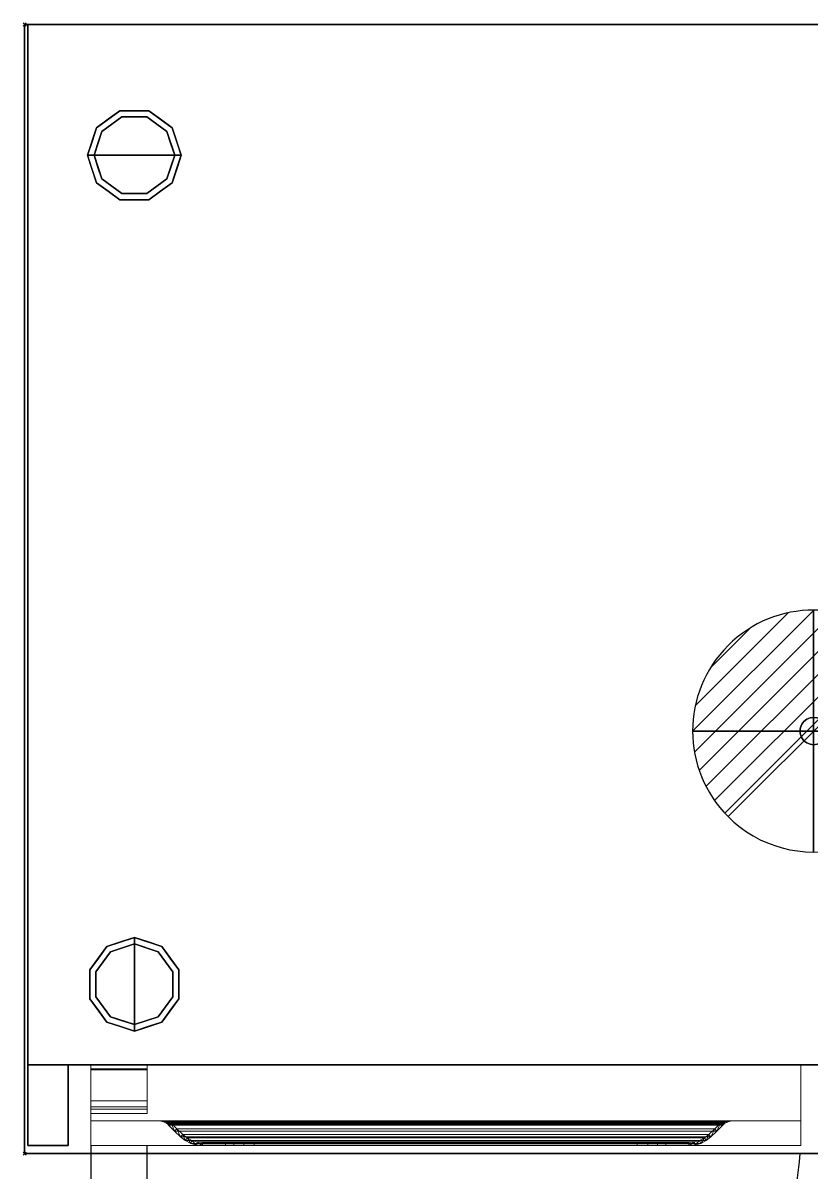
# Model space of a CAD drawing. Header units: millimetres. Extents: x -1 to 2254, y -1098 to 1.
# Drawn here: x -1 to 488, y -712 to 1 of the extents above; entities that cross this region are included whole.
import ezdxf

# ---------------------------------------------------------------- set-up
doc = ezdxf.new("R2010")
doc.units = ezdxf.units.MM
doc.header["$PDMODE"] = 3
doc.linetypes.add('NASCOSTA', pattern=[9.525, 6.35, -3.175])
for name, color, linetype in [('IQ_200_2D', 1, 'Continuous'), ('IQ_200_3D', 1, 'Continuous'), ('IQ_204_2D', 7, 'Continuous'), ('IQ_204_3D', 7, 'Continuous'), ('IQ_CON_DRAIN_INT', 7, 'Continuous'), ('IQ_INS_3D', 3, 'Continuous')]:
    doc.layers.add(name, color=color, linetype=linetype)

# ---------------------------------------------------------------- blocks, each defined once
blk = doc.blocks.new('hpp_sd_l_2d')
at = {"layer": 'IQ_204_2D', "linetype": 'NASCOSTA', "ltscale": 10}
for p, q in [((0, 0), (0, -403)), ((35, -403), (35, 0)), ((0, -403), (35, -403))]:
    blk.add_line(p, q, dxfattribs=at)
blk.add_arc((-1, 38.39), 442.86, 274.66304, 354.37733, dxfattribs=at)
blk = doc.blocks.new('hpp_sd_l_3d')
at = {"layer": 'IQ_200_3D', "lineweight": 9}
mesh = blk.add_polyface(dxfattribs=at)
corners = [(0, -50, 568.83), (0, -50, 47), (0, 0, 47), (0, 0, 675), (0, -34.6, 675), (0, -34.6, 626.33)]
mesh.append_faces([[corners[k] for k in face] for face in [(5, 3, 0)]], dxfattribs={"vtx0": -1, "vtx1": -1})
mesh.append_faces([[corners[k] for k in face] for face in [(5, 4, 3)]], dxfattribs={"vtx2": -1})
mesh.append_faces([[corners[k] for k in face] for face in [(3, 2, 1, 0)]], dxfattribs={"vtx3": -1})
mesh = blk.add_polyface(dxfattribs=at)
corners = [(0, 0, 47), (0, -50, 47), (440, -50, 47), (440, 0, 47)]
mesh.append_faces([[corners[k] for k in face] for face in [(3, 2, 1, 0)]])
mesh = blk.add_polyface(dxfattribs=at)
corners = [(0, 0, 675), (0, 0, 47), (440, 0, 47), (440, 0, 675)]
mesh.append_faces([[corners[k] for k in face] for face in [(3, 2, 1, 0)]])
mesh = blk.add_polyface(dxfattribs=at)
corners = [(0, -34.6, 675), (0, 0, 675), (440, 0, 675), (440, -34.6, 675)]
mesh.append_faces([[corners[k] for k in face] for face in [(3, 2, 1, 0)]])
mesh = blk.add_polyface(dxfattribs=at)
corners = [(440, -50, 568.83), (440, -34.6, 626.33), (440, -34.6, 675), (440, 0, 675), (440, 0, 47), (440, -50, 47)]
mesh.append_faces([[corners[k] for k in face] for face in [(4, 3, 1, 0)]], dxfattribs={"vtx1": -1, "vtx3": -1})
mesh.append_faces([[corners[k] for k in face] for face in [(3, 2, 1), (0, 5, 4)]], dxfattribs={"vtx2": -1})
mesh = blk.add_polyface(dxfattribs=at)
corners = [(440, -34.6, 626.33), (0, -34.6, 626.33), (0, -34.6, 675), (440, -34.6, 675), (48.27, -34.6, 656.6), (391.73, -34.6, 656.6), (392.86, -34.6, 657.73), (395.04, -34.6, 659.62), (397.47, -34.6, 661.17), (400.09, -34.6, 662.35), (39.91, -34.6, 662.35), (42.53, -34.6, 661.17), (44.96, -34.6, 659.62), (47.14, -34.6, 657.73)]
mesh.append_faces([[corners[k] for k in face] for face in [(10, 13, 12, 11)]], dxfattribs={"vtx0": -1})
mesh.append_faces([[corners[k] for k in face] for face in [(13, 10, 1, 4)]], dxfattribs={"vtx0": -1, "vtx1": -1, "vtx2": -1})
mesh.append_faces([[corners[k] for k in face] for face in [(9, 3, 2, 10), (9, 0, 3)]], dxfattribs={"vtx0": -1, "vtx2": -1})
mesh.append_faces([[corners[k] for k in face] for face in [(7, 6, 9, 8)]], dxfattribs={"vtx1": -1})
mesh.append_faces([[corners[k] for k in face] for face in [(2, 1, 10)]], dxfattribs={"vtx1": -1, "vtx2": -1})
mesh.append_faces([[corners[k] for k in face] for face in [(6, 5, 0, 9)]], dxfattribs={"vtx1": -1, "vtx2": -1, "vtx3": -1})
mesh.append_faces([[corners[k] for k in face] for face in [(1, 0, 5, 4)]], dxfattribs={"vtx1": -1, "vtx3": -1})
mesh = blk.add_polyface(dxfattribs=at)
corners = [(0, -50, 568.83), (0, -34.6, 626.33), (440, -34.6, 626.33), (440, -50, 568.83)]
mesh.append_faces([[corners[k] for k in face] for face in [(3, 2, 1, 0)]])
mesh = blk.add_polyface(dxfattribs=at)
corners = [(48.27, -37.26, 656.6), (47.73, -36.73, 657.14), (47.14, -36.25, 657.73), (45.05, -35.22, 659.55), (42.6, -34.74, 661.13), (39.91, -34.6, 662.35), (400.09, -34.6, 662.35), (397.4, -34.74, 661.13), (394.95, -35.22, 659.55), (392.86, -36.25, 657.73), (392.27, -36.73, 657.14), (391.73, -37.26, 656.6)]
mesh.append_faces([[corners[k] for k in face] for face in [(5, 4, 7, 6)]], dxfattribs={"vtx1": -1})
mesh.append_faces([[corners[k] for k in face] for face in [(4, 3, 8, 7), (9, 8, 3, 2), (2, 1, 10, 9)]], dxfattribs={"vtx1": -1, "vtx3": -1})
mesh.append_faces([[corners[k] for k in face] for face in [(1, 0, 11, 10)]], dxfattribs={"vtx3": -1})
mesh = blk.add_polyface(dxfattribs=at)
corners = [(39.91, -34.6, 662.35), (42.6, -34.74, 661.13), (45.05, -35.22, 659.55), (47.14, -36.25, 657.73), (47.14, -34.6, 657.73), (44.96, -34.6, 659.62), (42.53, -34.6, 661.17), (41, -34.66, 661.86), (47.14, -35.09, 657.73), (41.02, -34.6, 661.85)]
mesh.append_faces([[corners[k] for k in face] for face in [(8, 5, 4)]], dxfattribs={"vtx0": -1})
mesh.append_faces([[corners[k] for k in face] for face in [(2, 5, 8)]], dxfattribs={"vtx0": -1, "vtx1": -1, "vtx2": -1})
mesh.append_faces([[corners[k] for k in face] for face in [(1, 6, 5), (6, 1, 7)]], dxfattribs={"vtx0": -1, "vtx2": -1})
mesh.append_faces([[corners[k] for k in face] for face in [(2, 1, 5), (9, 6, 7)]], dxfattribs={"vtx1": -1, "vtx2": -1})
mesh.append_faces([[corners[k] for k in face] for face in [(8, 3, 2), (7, 0, 9)]], dxfattribs={"vtx2": -1})
mesh = blk.add_polyface(dxfattribs=at)
corners = [(47.14, -34.6, 657.73), (47.14, -36.25, 657.73), (47.73, -36.73, 657.14), (48.27, -37.26, 656.6), (51.89, -41.01, 652.98), (55.64, -44.62, 649.23), (58.6, -46.91, 646.27), (61.95, -48.61, 642.92), (65.55, -49.65, 639.32), (69.28, -50, 635.59), (83.58, -50, 621.29), (83.58, -48, 621.29), (69.28, -48, 635.59), (65.92, -47.68, 638.95), (62.68, -46.75, 642.19), (59.67, -45.22, 645.2), (57, -43.16, 647.87), (53.3, -39.59, 651.57), (49.73, -35.89, 655.14), (49.03, -35.21, 655.84), (48.27, -34.6, 656.6)]
mesh.append_faces([[corners[k] for k in face] for face in [(8, 13, 9), (6, 15, 7), (14, 7, 15), (3, 18, 4), (19, 2, 20)]], dxfattribs={"vtx0": -1, "vtx1": -1})
mesh.append_faces([[corners[k] for k in face] for face in [(9, 13, 12), (14, 8, 7), (19, 3, 2), (20, 2, 1)]], dxfattribs={"vtx0": -1, "vtx2": -1})
mesh.append_faces([[corners[k] for k in face] for face in [(16, 15, 6), (14, 13, 8), (17, 16, 5), (6, 5, 16), (18, 17, 4), (5, 4, 17), (19, 18, 3)]], dxfattribs={"vtx1": -1, "vtx2": -1})
mesh.append_faces([[corners[k] for k in face] for face in [(1, 0, 20)]], dxfattribs={"vtx2": -1})
mesh.append_faces([[corners[k] for k in face] for face in [(12, 11, 10, 9)]], dxfattribs={"vtx3": -1})
mesh = blk.add_polyface(dxfattribs=at)
corners = [(390.27, -35.89, 655.14), (390.97, -35.21, 655.84), (391.73, -34.6, 656.6), (48.27, -34.6, 656.6), (49.03, -35.21, 655.84), (49.73, -35.89, 655.14)]
mesh.append_faces([[corners[k] for k in face] for face in [(1, 0, 5, 4), (4, 3, 2, 1)]], dxfattribs={"vtx3": -1})
mesh = blk.add_polyface(dxfattribs=at)
corners = [(391.73, -34.6, 656.6), (390.97, -35.21, 655.84), (390.27, -35.89, 655.14), (386.7, -39.59, 651.57), (383, -43.16, 647.87), (380.33, -45.22, 645.2), (377.32, -46.75, 642.19), (374.08, -47.68, 638.95), (370.72, -48, 635.59), (356.42, -48, 621.29), (356.42, -50, 621.29), (370.72, -50, 635.59), (374.45, -49.65, 639.32), (378.05, -48.61, 642.92), (381.4, -46.91, 646.27), (384.36, -44.62, 649.23), (388.11, -41.01, 652.98), (391.73, -37.26, 656.6), (392.27, -36.73, 657.14), (392.86, -36.25, 657.73), (392.86, -34.6, 657.73)]
mesh.append_faces([[corners[k] for k in face] for face in [(8, 11, 10, 9)]], dxfattribs={"vtx0": -1})
mesh.append_faces([[corners[k] for k in face] for face in [(4, 14, 5), (18, 0, 19), (0, 18, 1), (3, 15, 4), (14, 4, 15)]], dxfattribs={"vtx0": -1, "vtx1": -1})
mesh.append_faces([[corners[k] for k in face] for face in [(6, 13, 12), (13, 6, 5), (11, 8, 7), (7, 12, 11), (2, 17, 16)]], dxfattribs={"vtx0": -1, "vtx2": -1})
mesh.append_faces([[corners[k] for k in face] for face in [(14, 13, 5), (7, 6, 12), (18, 17, 1), (16, 15, 3), (3, 2, 16), (2, 1, 17)]], dxfattribs={"vtx1": -1, "vtx2": -1})
mesh.append_faces([[corners[k] for k in face] for face in [(0, 20, 19)]], dxfattribs={"vtx2": -1})
mesh = blk.add_polyface(dxfattribs=at)
corners = [(392.86, -34.6, 657.73), (392.86, -36.25, 657.73), (394.95, -35.22, 659.55), (397.4, -34.74, 661.13), (400.09, -34.6, 662.35), (397.47, -34.6, 661.17), (395.04, -34.6, 659.62), (392.86, -35.09, 657.73), (399, -34.66, 661.86), (398.98, -34.6, 661.85)]
mesh.append_faces([[corners[k] for k in face] for face in [(6, 7, 0), (7, 2, 1)]], dxfattribs={"vtx0": -1})
mesh.append_faces([[corners[k] for k in face] for face in [(2, 7, 6)]], dxfattribs={"vtx0": -1, "vtx1": -1, "vtx2": -1})
mesh.append_faces([[corners[k] for k in face] for face in [(8, 5, 9)]], dxfattribs={"vtx0": -1, "vtx2": -1})
mesh.append_faces([[corners[k] for k in face] for face in [(8, 3, 5), (6, 5, 3), (3, 2, 6)]], dxfattribs={"vtx1": -1, "vtx2": -1})
mesh.append_faces([[corners[k] for k in face] for face in [(9, 4, 8)]], dxfattribs={"vtx2": -1})
mesh = blk.add_polyface(dxfattribs=at)
corners = [(391.73, -37.26, 656.6), (388.11, -41.01, 652.98), (384.36, -44.62, 649.23), (55.64, -44.62, 649.23), (51.89, -41.01, 652.98), (48.27, -37.26, 656.6)]
mesh.append_faces([[corners[k] for k in face] for face in [(1, 0, 5, 4), (4, 3, 2, 1)]], dxfattribs={"vtx3": -1})
mesh = blk.add_polyface(dxfattribs=at)
corners = [(383, -43.16, 647.87), (386.7, -39.59, 651.57), (390.27, -35.89, 655.14), (49.73, -35.89, 655.14), (53.3, -39.59, 651.57), (57, -43.16, 647.87)]
mesh.append_faces([[corners[k] for k in face] for face in [(1, 0, 5, 4), (4, 3, 2, 1)]], dxfattribs={"vtx3": -1})
mesh = blk.add_polyface(dxfattribs=at)
corners = [(384.36, -44.62, 649.23), (381.4, -46.91, 646.27), (378.05, -48.61, 642.92), (374.45, -49.65, 639.32), (370.72, -50, 635.59), (69.28, -50, 635.59), (65.55, -49.65, 639.32), (61.95, -48.61, 642.92), (58.6, -46.91, 646.27), (55.64, -44.62, 649.23)]
mesh.append_faces([[corners[k] for k in face] for face in [(4, 3, 6, 5)]], dxfattribs={"vtx1": -1})
mesh.append_faces([[corners[k] for k in face] for face in [(2, 1, 8, 7), (7, 6, 3, 2)]], dxfattribs={"vtx1": -1, "vtx3": -1})
mesh.append_faces([[corners[k] for k in face] for face in [(1, 0, 9, 8)]], dxfattribs={"vtx3": -1})
mesh = blk.add_polyface(dxfattribs=at)
corners = [(370.72, -48, 635.59), (374.08, -47.68, 638.95), (377.32, -46.75, 642.19), (380.33, -45.22, 645.2), (383, -43.16, 647.87), (57, -43.16, 647.87), (59.67, -45.22, 645.2), (62.68, -46.75, 642.19), (65.92, -47.68, 638.95), (69.28, -48, 635.59)]
mesh.append_faces([[corners[k] for k in face] for face in [(9, 8, 1, 0)]], dxfattribs={"vtx1": -1})
mesh.append_faces([[corners[k] for k in face] for face in [(2, 1, 8, 7), (7, 6, 3, 2)]], dxfattribs={"vtx1": -1, "vtx3": -1})
mesh.append_faces([[corners[k] for k in face] for face in [(6, 5, 4, 3)]], dxfattribs={"vtx3": -1})
mesh = blk.add_polyface(dxfattribs=at)
corners = [(338.74, -48, 613.97), (345.21, -48, 614.82), (351.24, -48, 617.32), (356.42, -48, 621.29), (370.72, -48, 635.59), (69.28, -48, 635.59), (83.58, -48, 621.29), (88.76, -48, 617.32), (94.79, -48, 614.82), (101.26, -48, 613.97)]
mesh.append_faces([[corners[k] for k in face] for face in [(6, 9, 8, 7)]], dxfattribs={"vtx0": -1})
mesh.append_faces([[corners[k] for k in face] for face in [(4, 9, 6, 5)]], dxfattribs={"vtx0": -1, "vtx1": -1})
mesh.append_faces([[corners[k] for k in face] for face in [(9, 4, 3, 0)]], dxfattribs={"vtx0": -1, "vtx2": -1})
mesh.append_faces([[corners[k] for k in face] for face in [(2, 1, 0, 3)]], dxfattribs={"vtx2": -1})
mesh = blk.add_polyface(dxfattribs=at)
corners = [(83.58, -50, 621.29), (88.76, -50, 617.32), (94.79, -50, 614.82), (101.26, -50, 613.97), (101.26, -48, 613.97), (94.79, -48, 614.82), (88.76, -48, 617.32), (83.58, -48, 621.29)]
mesh.append_faces([[corners[k] for k in face] for face in [(7, 6, 1, 0)]], dxfattribs={"vtx1": -1})
mesh.append_faces([[corners[k] for k in face] for face in [(6, 5, 2, 1)]], dxfattribs={"vtx1": -1, "vtx3": -1})
mesh.append_faces([[corners[k] for k in face] for face in [(5, 4, 3, 2)]], dxfattribs={"vtx3": -1})
mesh = blk.add_polyface(dxfattribs=at)
corners = [(101.26, -50, 613.97), (338.74, -50, 613.97), (338.74, -48, 613.97), (101.26, -48, 613.97)]
mesh.append_faces([[corners[k] for k in face] for face in [(3, 2, 1, 0)]])
mesh = blk.add_polyface(dxfattribs=at)
corners = [(356.42, -48, 621.29), (351.24, -48, 617.32), (345.21, -48, 614.82), (338.74, -48, 613.97), (338.74, -50, 613.97), (345.21, -50, 614.82), (351.24, -50, 617.32), (356.42, -50, 621.29)]
mesh.append_faces([[corners[k] for k in face] for face in [(3, 2, 5, 4)]], dxfattribs={"vtx1": -1})
mesh.append_faces([[corners[k] for k in face] for face in [(2, 1, 6, 5)]], dxfattribs={"vtx1": -1, "vtx3": -1})
mesh.append_faces([[corners[k] for k in face] for face in [(1, 0, 7, 6)]], dxfattribs={"vtx3": -1})
mesh = blk.add_polyface(dxfattribs=at)
corners = [(0, -50, 47), (0, -50, 568.83), (440, -50, 568.83), (440, -50, 47)]
mesh.append_faces([[corners[k] for k in face] for face in [(3, 2, 1, 0)]])
mesh = blk.add_polyface(dxfattribs=at)
corners = [(370.72, -50, 635.59), (356.42, -50, 621.29), (351.24, -50, 617.32), (345.21, -50, 614.82), (338.74, -50, 613.97), (101.26, -50, 613.97), (94.79, -50, 614.82), (88.76, -50, 617.32), (83.58, -50, 621.29), (69.28, -50, 635.59)]
mesh.append_faces([[corners[k] for k in face] for face in [(2, 4, 3), (6, 8, 7)]], dxfattribs={"vtx0": -1})
mesh.append_faces([[corners[k] for k in face] for face in [(5, 4, 0, 9), (6, 5, 9, 8)]], dxfattribs={"vtx1": -1, "vtx3": -1})
mesh.append_faces([[corners[k] for k in face] for face in [(2, 1, 0, 4)]], dxfattribs={"vtx2": -1, "vtx3": -1})
at = {"layer": 'IQ_204_3D', "lineweight": 9}
mesh = blk.add_polyface(dxfattribs=at)
corners = [(0, -22.26, 38), (0, -27.5, 38), (0, -27.5, 44.5), (0, -30, 44.5), (0, -30, 35.5), (0, -2.5, 35.5), (0, -2.5, 15.5), (0, 0, 15.5), (0, 0, 38), (0, -26, 44.5), (0, -2.5, 44.5), (0, -2.5, 41.25), (0, 0, 41.25), (0, 0, 47), (0, -26, 47), (0, -2.95, 676), (0, 0, 676), (0, 0, 688.5), (0, -2.5, 688.5), (0, -2.5, 678.5), (0, -26, 678.5), (0, -26, 676)]
mesh.append_faces([[corners[k] for k in face] for face in [(13, 10, 9, 14), (19, 15, 21, 20), (16, 19, 18, 17)]], dxfattribs={"vtx0": -1})
mesh.append_faces([[corners[k] for k in face] for face in [(19, 16, 15)]], dxfattribs={"vtx0": -1, "vtx2": -1})
mesh.append_faces([[corners[k] for k in face] for face in [(0, 8, 5)]], dxfattribs={"vtx1": -1, "vtx2": -1})
mesh.append_faces([[corners[k] for k in face] for face in [(5, 4, 1, 0)]], dxfattribs={"vtx1": -1, "vtx3": -1})
mesh.append_faces([[corners[k] for k in face] for face in [(4, 3, 2, 1), (8, 7, 6, 5), (13, 12, 11, 10)]], dxfattribs={"vtx3": -1})
mesh = blk.add_polyface(dxfattribs=at)
corners = [(0, 0, 15.5), (0, -2.5, 15.5), (35, -2.5, 15.5), (35, 0, 15.5)]
mesh.append_faces([[corners[k] for k in face] for face in [(3, 2, 1, 0)]])
mesh = blk.add_polyface(dxfattribs=at)
corners = [(0, 0, 38), (0, 0, 15.5), (35, 0, 15.5), (35, 0, 38)]
mesh.append_faces([[corners[k] for k in face] for face in [(3, 2, 1, 0)]])
mesh = blk.add_polyface(dxfattribs=at)
corners = [(0, -22.26, 38), (0, 0, 38), (35, 0, 38), (35, -22.26, 38)]
mesh.append_faces([[corners[k] for k in face] for face in [(3, 2, 1, 0)]])
mesh = blk.add_polyface(dxfattribs=at)
corners = [(0, 0, 47), (0, 0, 41.25), (35, 0, 41.25), (35, 0, 47)]
mesh.append_faces([[corners[k] for k in face] for face in [(3, 2, 1, 0)]])
mesh = blk.add_polyface(dxfattribs=at)
corners = [(0, -26, 47), (0, 0, 47), (35, 0, 47), (35, -26, 47)]
mesh.append_faces([[corners[k] for k in face] for face in [(3, 2, 1, 0)]])
mesh = blk.add_polyface(dxfattribs=at)
corners = [(0, 0, 41.25), (0, -2.5, 41.25), (35, -2.5, 41.25), (35, 0, 41.25)]
mesh.append_faces([[corners[k] for k in face] for face in [(3, 2, 1, 0)]])
mesh = blk.add_polyface(dxfattribs=at)
corners = [(0, 0, 676), (0, -2.95, 676), (35, -2.95, 676), (35, 0, 676)]
mesh.append_faces([[corners[k] for k in face] for face in [(3, 2, 1, 0)]])
mesh = blk.add_polyface(dxfattribs=at)
corners = [(0, 0, 688.5), (0, 0, 676), (35, 0, 676), (35, 0, 688.5)]
mesh.append_faces([[corners[k] for k in face] for face in [(3, 2, 1, 0)]])
mesh = blk.add_polyface(dxfattribs=at)
corners = [(0, -2.5, 688.5), (0, 0, 688.5), (35, 0, 688.5), (35, -2.5, 688.5)]
mesh.append_faces([[corners[k] for k in face] for face in [(3, 2, 1, 0)]])
mesh = blk.add_polyface(dxfattribs=at)
corners = [(0, -2.5, 35.5), (0, -30, 35.5), (35, -30, 35.5), (35, -2.5, 35.5)]
mesh.append_faces([[corners[k] for k in face] for face in [(3, 2, 1, 0)]])
mesh = blk.add_polyface(dxfattribs=at)
corners = [(0, -2.5, 15.5), (0, -2.5, 35.5), (35, -2.5, 35.5), (35, -2.5, 15.5)]
mesh.append_faces([[corners[k] for k in face] for face in [(3, 2, 1, 0)]])
mesh = blk.add_polyface(dxfattribs=at)
corners = [(0, -2.5, 44.5), (0, -26, 44.5), (35, -26, 44.5), (35, -2.5, 44.5)]
mesh.append_faces([[corners[k] for k in face] for face in [(3, 2, 1, 0)]])
mesh = blk.add_polyface(dxfattribs=at)
corners = [(0, -2.5, 41.25), (0, -2.5, 44.5), (35, -2.5, 44.5), (35, -2.5, 41.25)]
mesh.append_faces([[corners[k] for k in face] for face in [(3, 2, 1, 0)]])
mesh = blk.add_polyface(dxfattribs=at)
corners = [(0, -2.5, 678.5), (0, -2.5, 688.5), (35, -2.5, 688.5), (35, -2.5, 678.5)]
mesh.append_faces([[corners[k] for k in face] for face in [(3, 2, 1, 0)]])
mesh = blk.add_polyface(dxfattribs=at)
corners = [(0, -26, 678.5), (0, -2.5, 678.5), (35, -2.5, 678.5), (35, -26, 678.5)]
mesh.append_faces([[corners[k] for k in face] for face in [(3, 2, 1, 0)]])
mesh = blk.add_polyface(dxfattribs=at)
corners = [(0, -2.95, 676), (0, -26, 676), (35, -26, 676), (35, -2.95, 676)]
mesh.append_faces([[corners[k] for k in face] for face in [(3, 2, 1, 0)]])
mesh = blk.add_polyface(dxfattribs=at)
corners = [(35, -22.26, 38), (35, 0, 38), (35, 0, 15.5), (35, -2.5, 15.5), (35, -2.5, 35.5), (35, -30, 35.5), (35, -30, 44.5), (35, -27.5, 44.5), (35, -27.5, 38), (35, -26, 44.5), (35, -26, 47), (35, 0, 47), (35, 0, 41.25), (35, -2.5, 41.25), (35, -2.5, 44.5), (35, -2.95, 676), (35, -26, 676), (35, -26, 678.5), (35, -2.5, 678.5), (35, -2.5, 688.5), (35, 0, 688.5), (35, 0, 676)]
mesh.append_faces([[corners[k] for k in face] for face in [(5, 8, 7, 6), (11, 14, 13, 12)]], dxfattribs={"vtx0": -1})
mesh.append_faces([[corners[k] for k in face] for face in [(18, 15, 21)]], dxfattribs={"vtx0": -1, "vtx2": -1})
mesh.append_faces([[corners[k] for k in face] for face in [(19, 18, 21, 20), (16, 15, 18, 17)]], dxfattribs={"vtx1": -1})
mesh.append_faces([[corners[k] for k in face] for face in [(0, 8, 5)]], dxfattribs={"vtx1": -1, "vtx2": -1})
mesh.append_faces([[corners[k] for k in face] for face in [(5, 4, 1, 0)]], dxfattribs={"vtx1": -1, "vtx3": -1})
mesh.append_faces([[corners[k] for k in face] for face in [(3, 2, 1, 4)]], dxfattribs={"vtx2": -1})
mesh.append_faces([[corners[k] for k in face] for face in [(11, 10, 9, 14)]], dxfattribs={"vtx3": -1})
mesh = blk.add_polyface(dxfattribs=at)
corners = [(0, -27.5, 38), (0, -22.26, 38), (35, -22.26, 38), (35, -27.5, 38)]
mesh.append_faces([[corners[k] for k in face] for face in [(3, 2, 1, 0)]])
mesh = blk.add_polyface(dxfattribs=at)
corners = [(0, -26, 44.5), (0, -26, 47), (35, -26, 47), (35, -26, 44.5)]
mesh.append_faces([[corners[k] for k in face] for face in [(3, 2, 1, 0)]])
mesh = blk.add_polyface(dxfattribs=at)
corners = [(0, -26, 676), (0, -26, 678.5), (35, -26, 678.5), (35, -26, 676)]
mesh.append_faces([[corners[k] for k in face] for face in [(3, 2, 1, 0)]])
mesh = blk.add_polyface(dxfattribs=at)
corners = [(0, -27.5, 44.5), (0, -27.5, 38), (35, -27.5, 38), (35, -27.5, 44.5)]
mesh.append_faces([[corners[k] for k in face] for face in [(3, 2, 1, 0)]])
mesh = blk.add_polyface(dxfattribs=at)
corners = [(0, -30, 44.5), (0, -27.5, 44.5), (35, -27.5, 44.5), (35, -30, 44.5)]
mesh.append_faces([[corners[k] for k in face] for face in [(3, 2, 1, 0)]])
mesh = blk.add_polyface(dxfattribs=at)
corners = [(0, -30, 35.5), (0, -30, 44.5), (35, -30, 44.5), (35, -30, 35.5)]
mesh.append_faces([[corners[k] for k in face] for face in [(3, 2, 1, 0)]])
blk = doc.blocks.new('*X1809')
at = {"color": 0}
for p, q in [((313.993, 2209.039), (321.505, 2216.552)), ((314.108, 2207.74), (322.804, 2216.436)), ((314.158, 2210.619), (319.926, 2216.386)), ((314.399, 2206.617), (323.928, 2216.145)), ((314.821, 2205.625), (324.919, 2215.723)), ((315.101, 2212.976), (317.568, 2215.443)), ((315.354, 2204.743), (325.801, 2215.191)), ((315.985, 2203.96), (326.584, 2214.559))]:
    blk.add_line(p, q, dxfattribs=at)
blk = doc.blocks.new('drain')
blk.add_line((-2.121, -2.121), (2.121, 2.121))
at = {"extrusion": (-1, 0, 0)}
blk.add_line((0, 2.121, -2.121), (0, -2.121, 2.121), dxfattribs=at)
at = {"extrusion": (0, -1, 0)}
blk.add_line((-2.121, 0, -2.121), (2.121, 0, 2.121), dxfattribs=at)
at = {"extrusion": (-1, 0, 0)}
for start, end in [(45, 225), (225, 45)]:
    blk.add_arc((0, 0), 3, start, end, dxfattribs=at)
for start, end in [(45, 225), (225, 45)]:
    blk.add_arc((0, 0), 3, start, end)
at = {"extrusion": (0, -1, 0)}
for start, end in [(45, 225), (225, 45)]:
    blk.add_arc((0, 0), 3, start, end, dxfattribs=at)
at = {"xscale": 0.4000000000000909, "yscale": 0.4000000000000909, "zscale": 0.4000000000000909}
blk.add_blockref('*X1809', (-128.597, -883.621), dxfattribs=at)
at = {"extrusion": (-1, 0, 0), "xscale": 0.3999999999999773, "yscale": 0.3999999999999773, "zscale": 0.3999999999999773}
blk.add_blockref('*X1809', (-128.597, -883.621), dxfattribs=at)
at = {"extrusion": (0, -1, 0), "xscale": 0.4000000000000909, "yscale": 0.4000000000000909, "zscale": 0.4000000000000909}
blk.add_blockref('*X1809', (-128.597, -883.621), dxfattribs=at)
blk = doc.blocks.new('iq_con_drain3d')
at = {"layer": 'IQ_204_3D'}
for points, invisible_edges in [([(0, 8.5, -40), (-6.01, 6.01, -40), (-4.25, 7.36, -40), (-2.2, 8.21, -40)], 1), ([(-4.25, 7.36, -40), (-6.01, 6.01, -40), (-6.01, 6.01), (-4.25, 7.36)], 10), ([(-2.2, 8.21, -40), (-4.25, 7.36, -40), (-4.25, 7.36), (-2.2, 8.21)], 10), ([(0, 8.5, -40), (-2.2, 8.21, -40), (-2.2, 8.21), (0, 8.5)], 10), ([(0, 8.5, -40), (2.2, 8.21, -40), (4.25, 7.36, -40), (6.01, 6.01, -40)], 8), ([(0, 8.5), (2.2, 8.21), (2.2, 8.21, -40), (0, 8.5, -40)], 10), ([(4.25, 7.36, -40), (2.2, 8.21, -40), (2.2, 8.21), (4.25, 7.36)], 10), ([(6.01, 6.01, -40), (4.25, 7.36, -40), (4.25, 7.36), (6.01, 6.01)], 10), ([(-8.5, 0, -40), (-8.21, 2.2, -40), (-7.36, 4.25, -40), (-6.01, 6.01, -40)], 8), ([(6.01, 6.01, -40), (7.36, 4.25, -40), (-6.01, -6.01, -40), (-8.5, 0, -40)], 14), ([(-8.5, 0), (-8.21, 2.2), (-8.21, 2.2, -40), (-8.5, 0, -40)], 2), ([(-8.5, 0, -40), (-6.01, -6.01, -40), (-7.36, -4.25, -40), (-8.21, -2.2, -40)], 1), ([(-8.5, 0, -40), (-8.21, -2.2, -40), (-8.21, -2.2), (-8.5, 0)], 2), ([(-7.36, 4.25, -40), (-8.21, 2.2, -40), (-8.21, 2.2), (-7.36, 4.25)], 10), ([(-6.01, 6.01, -40), (-7.36, 4.25, -40), (-7.36, 4.25), (-6.01, 6.01)], 10), ([(7.36, 4.25, -40), (6.01, 6.01, -40), (6.01, 6.01), (7.36, 4.25)], 10), ([(8.5, 0, -40), (6.01, -6.01, -40), (7.36, 4.25, -40), (8.21, 2.2, -40)], 3), ([(8.5, 0, -40), (8.21, -2.2, -40), (7.36, -4.25, -40), (6.01, -6.01, -40)], 8), ([(8.21, 2.2, -40), (7.36, 4.25, -40), (7.36, 4.25), (8.21, 2.2)], 10), ([(8.5, 0, -40), (8.21, 2.2, -40), (8.21, 2.2), (8.5, 0)], 2), ([(8.5, 0), (8.21, -2.2), (8.21, -2.2, -40), (8.5, 0, -40)], 2), ([(-8.21, -2.2, -40), (-7.36, -4.25, -40), (-7.36, -4.25), (-8.21, -2.2)], 10), ([(-7.36, -4.25, -40), (-6.01, -6.01, -40), (-6.01, -6.01), (-7.36, -4.25)], 10), ([(0, -8.5, -40), (-2.2, -8.21, -40), (-4.25, -7.36, -40), (-6.01, -6.01, -40)], 8), ([(-6.01, -6.01, -40), (-4.25, -7.36, -40), (-4.25, -7.36), (-6.01, -6.01)], 10), ([(4.25, -7.36, -40), (2.2, -8.21, -40), (0, -8.5, -40), (6.01, -6.01, -40)], 4), ([(4.25, -7.36, -40), (6.01, -6.01, -40), (6.01, -6.01), (4.25, -7.36)], 10), ([(6.01, -6.01, -40), (7.36, -4.25, -40), (7.36, -4.25), (6.01, -6.01)], 10), ([(7.36, -4.25, -40), (8.21, -2.2, -40), (8.21, -2.2), (7.36, -4.25)], 10), ([(-4.25, -7.36, -40), (-2.2, -8.21, -40), (-2.2, -8.21), (-4.25, -7.36)], 10), ([(0, -8.5), (-2.2, -8.21), (-2.2, -8.21, -40), (0, -8.5, -40)], 10), ([(0, -8.5, -40), (2.2, -8.21, -40), (2.2, -8.21), (0, -8.5)], 10), ([(2.2, -8.21, -40), (4.25, -7.36, -40), (4.25, -7.36), (2.2, -8.21)], 10)]:
    blk.add_3dface(points, dxfattribs=dict(at, invisible_edges=invisible_edges))

msp = doc.modelspace()

# ---------------------------------------------------------------- linework, layer by layer
at = {"layer": 'IQ_200_2D'}
msp.add_lwpolyline([(0, 0), (2253, 0), (2253, -700), (0, -700)], close=True, dxfattribs=at)
at = {"layer": 'IQ_200_3D'}
for points in [[(2253, -700, 850), (0, -700, 850), (0, 0, 850), (2253, 0, 850)], [(2253, 0, 900), (0, 0, 900), (0, -700, 900), (2253, -700, 900)], [(2253, 0, 900), (0, 0, 900), (0, 0, 850), (2253, 0, 850)], [(0, -700, 900), (0, 0, 900), (0, 0, 850), (0, -700, 850)], [(2251, -645, 150), (2, -645, 150), (2, 0, 150), (2251, 0, 150)], [(2251, 0, 150), (2, 0, 150), (2, 0, 850), (2251, 0, 850)], [(27, -695, 198), (2, -695, 198), (2, -645, 198), (27, -645, 198)], [(27, -695, 850), (27, -695, 198), (27, -645, 198), (27, -645, 850)], [(2, -695, 850), (2, -695, 198), (27, -695, 198), (27, -695, 850)], [(2253, -700, 900), (0, -700, 900), (0, -700, 850), (2253, -700, 850)]]:
    msp.add_3dface(points, dxfattribs=at)
for points, invisible_edges in [([(2, -645, 198), (2, -695, 850), (2, 0, 850), (2, 0, 150)], 9), ([(2, -645, 150), (2, -645, 198), (2, 0, 150)], 2), ([(2, -695, 850), (2, -645, 198), (2, -695, 198)], 1), ([(27, -645, 198), (2, -645, 198), (2, -645, 150), (2251, -645, 150)], 8), ([(2251, -645, 150), (2251, -645, 198), (2226, -645, 198), (27, -645, 198)], 12), ([(27, -645, 198), (27, -695, 198), (27, -695, 719.83), (27, -645, 826)], 4), ([(2226, -645, 198), (2226, -645, 850), (27, -645, 850), (27, -645, 198)], 8), ([(2226, -645, 198), (2226, -645, 850), (27, -645, 850), (27, -645, 198)], 4)]:
    msp.add_3dface(points, dxfattribs=dict(at, invisible_edges=invisible_edges))
at = {"layer": 'IQ_204_2D', "linetype": 'NASCOSTA', "ltscale": 10}
msp.add_line((2, -645), (2251, -645), dxfattribs=at)
at = {"layer": 'IQ_204_2D', "color": 7, "linetype": 'NASCOSTA', "ltscale": 10}
msp.add_lwpolyline([(2, 0), (2251, 0), (2251, -645), (2, -645)], close=True, dxfattribs=at)
at = {"layer": 'IQ_204_3D'}
for points, invisible_edges in [([(44.54, -63.95, 25), (59.04, -53.42, 25), (60.27, -57.22, 25), (47.77, -66.31, 25)], 10), ([(51.79, -58.69, 150), (59.04, -53.42, 150), (59.04, -53.42, 25), (51.79, -58.69, 25)], 10), ([(68, -53.42, 25), (59.04, -53.42, 25), (59.04, -53.42, 150), (68, -53.42, 150)], 10), ([(59.04, -53.42, 25), (76.96, -53.42, 25), (75.73, -57.22, 25), (60.27, -57.22, 25)], 10), ([(76.96, -53.42, 25), (68, -53.42, 25), (68, -53.42, 150), (76.96, -53.42, 150)], 10), ([(75.73, -57.22, 25), (76.96, -53.42, 25), (91.46, -63.95, 25), (88.23, -66.31, 25)], 5), ([(76.96, -53.42, 150), (84.21, -58.69, 150), (84.21, -58.69, 25), (76.96, -53.42, 25)], 10), ([(39, -81, 25), (44.54, -63.95, 25), (47.77, -66.31, 25), (43, -81, 25)], 2), ([(44.54, -63.95, 25), (41.77, -72.48, 25), (41.77, -72.48, 150), (44.54, -63.95, 150)], 10), ([(60.27, -57.22), (68, -81), (43, -81), (47.77, -66.31)], 1), ([(44.54, -63.95, 150), (51.79, -58.69, 150), (51.79, -58.69, 25), (44.54, -63.95, 25)], 10), ([(47.77, -66.31), (47.77, -66.31, 25), (54.02, -61.76, 25), (54.02, -61.76)], 5), ([(54.02, -61.76), (54.02, -61.76, 25), (60.27, -57.22, 25), (60.27, -57.22)], 5), ([(60.27, -57.22), (60.27, -57.22, 25), (68, -57.22, 25), (68, -57.22)], 5), ([(68, -81), (68, -81), (60.27, -57.22), (75.73, -57.22)], 11), ([(68, -57.22), (68, -57.22, 25), (75.73, -57.22, 25), (75.73, -57.22)], 5), ([(93, -81), (68, -81), (75.73, -57.22), (88.23, -66.31)], 2), ([(81.98, -61.76), (75.73, -57.22), (75.73, -57.22, 25), (81.98, -61.76, 25)], 10), ([(88.23, -66.31), (81.98, -61.76), (81.98, -61.76, 25), (88.23, -66.31, 25)], 10), ([(91.46, -63.95, 25), (84.21, -58.69, 25), (84.21, -58.69, 150), (91.46, -63.95, 150)], 10), ([(88.23, -66.31, 25), (91.46, -63.95, 25), (97, -81, 25), (93, -81, 25)], 1), ([(91.46, -63.95, 25), (91.46, -63.95, 25), (91.46, -63.95, 150), (93.07, -68.92, 25)], 6), ([(94.23, -72.48, 150), (94.23, -72.48, 150), (93.07, -68.92, 25), (91.46, -63.95, 150)], 6), ([(45.39, -73.65), (45.39, -73.65, 25), (47.77, -66.31, 25), (47.77, -66.31)], 5), ([(90.68, -73.87), (90.68, -73.87), (88.23, -66.31), (90.61, -73.65, 25)], 13), ([(88.23, -66.31, 25), (88.23, -66.31, 25), (90.61, -73.65, 25), (88.23, -66.31)], 13), ([(94.23, -72.48, 150), (94.23, -72.48, 150), (94.69, -73.88, 25), (93.07, -68.92, 25)], 11), ([(41.77, -72.48, 150), (41.77, -72.48, 25), (39, -81, 25), (39, -81, 150)], 1), ([(43, -81), (43, -81, 25), (45.39, -73.65, 25), (45.39, -73.65)], 4), ([(90.61, -73.65, 25), (90.61, -73.65, 25), (93, -81, 25), (90.68, -73.87)], 13), ([(93, -81, 25), (93, -81, 25), (93, -81), (90.68, -73.87)], 9), ([(94.23, -72.48, 150), (94.23, -72.48, 150), (97, -81, 150), (94.69, -73.88, 25)], 13), ([(97, -81, 150), (97, -81, 150), (97, -81, 25), (94.69, -73.88, 25)], 9), ([(39, -81, 150), (39, -81, 150), (39, -81, 25), (41.31, -88.12, 25)], 9), ([(41.77, -89.52, 150), (41.77, -89.52, 150), (39, -81, 150), (41.31, -88.12, 25)], 13), ([(39, -81, 25), (43, -81, 25), (47.77, -95.69, 25), (44.54, -98.05, 25)], 4), ([(45.39, -88.35, 25), (45.39, -88.35, 25), (43, -81, 25), (45.32, -88.13)], 13), ([(43, -81, 25), (43, -81, 25), (43, -81), (45.32, -88.13)], 9), ([(43, -81), (68, -81), (60.27, -104.78), (47.77, -95.69)], 2), ([(60.27, -104.78), (60.27, -104.78), (68, -81), (75.73, -104.78)], 6), ([(75.73, -104.78), (68, -81), (93, -81), (88.23, -95.69)], 1), ([(88.23, -95.69, 25), (93, -81, 25), (97, -81, 25), (91.46, -98.05, 25)], 8), ([(93, -81, 25), (93, -81, 25), (90.61, -88.35, 25), (90.68, -88.13)], 13), ([(90.68, -88.13), (90.68, -88.13), (93, -81), (93, -81, 25)], 9), ([(94.23, -89.52, 25), (94.23, -89.52, 25), (97, -81, 25), (94.69, -88.12, 150)], 13), ([(97, -81, 150), (97, -81, 150), (94.69, -88.12, 150), (97, -81, 25)], 4), ([(41.77, -89.52, 150), (41.77, -89.52, 150), (41.31, -88.12, 25), (42.93, -93.08, 25)], 11), ([(41.77, -89.52, 150), (41.77, -89.52, 150), (42.93, -93.08, 25), (44.54, -98.05, 150)], 6), ([(45.32, -88.13), (45.32, -88.13), (47.77, -95.69), (45.39, -88.35, 25)], 13), ([(47.77, -95.69, 25), (47.77, -95.69, 25), (45.39, -88.35, 25), (47.77, -95.69)], 13), ([(90.68, -88.13), (90.68, -88.13), (90.61, -88.35, 25), (88.23, -95.69)], 6), ([(88.23, -95.69), (88.23, -95.69), (90.61, -88.35, 25), (88.23, -95.69, 25)], 11), ([(94.23, -89.52, 25), (94.23, -89.52, 25), (93.07, -93.08, 150), (91.46, -98.05, 25)], 6), ([(94.23, -89.52, 25), (94.23, -89.52, 25), (94.69, -88.12, 150), (93.07, -93.08, 150)], 11), ([(44.54, -98.05, 25), (44.54, -98.05, 25), (44.54, -98.05, 150), (42.93, -93.08, 25)], 6), ([(44.54, -98.05, 25), (47.77, -95.69, 25), (60.27, -104.78, 25), (59.04, -108.58, 25)], 5), ([(51.79, -103.31, 150), (44.54, -98.05, 150), (44.54, -98.05, 25), (51.79, -103.31, 25)], 10), ([(47.77, -95.69, 25), (47.77, -95.69), (54.02, -100.24), (54.02, -100.24, 25)], 5), ([(75.73, -104.78, 25), (88.23, -95.69, 25), (91.46, -98.05, 25), (76.96, -108.58, 25)], 10), ([(88.23, -95.69), (88.23, -95.69, 25), (81.98, -100.24, 25), (81.98, -100.24)], 5), ([(84.21, -103.31, 25), (91.46, -98.05, 25), (91.46, -98.05, 150), (84.21, -103.31, 150)], 10), ([(91.46, -98.05, 150), (91.46, -98.05, 150), (91.46, -98.05, 25), (93.07, -93.08, 150)], 6), ([(51.79, -103.31, 25), (59.04, -108.58, 25), (59.04, -108.58, 150), (51.79, -103.31, 150)], 10), ([(54.02, -100.24, 25), (54.02, -100.24), (60.27, -104.78), (60.27, -104.78, 25)], 5), ([(59.04, -108.58, 25), (60.27, -104.78, 25), (75.73, -104.78, 25), (76.96, -108.58, 25)], 5), ([(60.27, -104.78), (68, -104.78), (75.73, -104.78, 25), (68, -104.78, 25)], 10), ([(68, -104.78, 25), (68, -104.78, 25), (60.27, -104.78, 25), (60.27, -104.78)], 13), ([(75.73, -104.78, 25), (75.73, -104.78, 25), (68, -104.78), (75.73, -104.78)], 11), ([(75.73, -104.78, 25), (75.73, -104.78), (81.98, -100.24), (81.98, -100.24, 25)], 5), ([(76.96, -108.58, 25), (84.21, -103.31, 25), (84.21, -103.31, 150), (76.96, -108.58, 150)], 10), ([(68, -108.58, 150), (59.04, -108.58, 150), (59.04, -108.58, 25), (68, -108.58, 25)], 10), ([(68, -108.58, 25), (76.96, -108.58, 25), (76.96, -108.58, 150), (68, -108.58, 150)], 10), ([(68, -570), (68, -595), (44.22, -587.27), (53.31, -574.77)], 2), ([(53.31, -574.77, 25), (50.95, -571.54, 25), (68, -566, 25), (68, -570, 25)], 1), ([(59.48, -568.77, 150), (59.48, -568.77, 150), (55.92, -569.93, 25), (50.95, -571.54, 150)], 6), ([(50.95, -571.54, 25), (50.95, -571.54, 25), (50.95, -571.54, 150), (55.92, -569.93, 25)], 6), ([(59.48, -568.77, 150), (59.48, -568.77, 150), (60.88, -568.31, 25), (55.92, -569.93, 25)], 11), ([(59.48, -568.77, 150), (59.48, -568.77, 150), (68, -566, 150), (60.88, -568.31, 25)], 13), ([(60.65, -572.39, 25), (60.65, -572.39, 25), (68, -570, 25), (60.87, -572.32)], 13), ([(68, -570, 25), (68, -570, 25), (68, -570), (60.87, -572.32)], 9), ([(68, -566, 150), (68, -566, 150), (68, -566, 25), (60.88, -568.31, 25)], 9), ([(68, -566, 150), (68, -566, 150), (75.12, -568.31, 150), (68, -566, 25)], 4), ([(76.52, -568.77, 25), (76.52, -568.77, 25), (68, -566, 25), (75.12, -568.31, 150)], 13), ([(82.69, -574.77, 25), (68, -570, 25), (68, -566, 25), (85.05, -571.54, 25)], 8), ([(68, -570, 25), (68, -570, 25), (75.35, -572.39, 25), (75.13, -572.32)], 13), ([(75.13, -572.32), (75.13, -572.32), (68, -570), (68, -570, 25)], 9), ([(91.78, -587.27), (68, -595), (68, -570), (82.69, -574.77)], 1), ([(76.52, -568.77, 25), (76.52, -568.77, 25), (75.12, -568.31, 150), (80.08, -569.93, 150)], 11), ([(76.52, -568.77, 25), (76.52, -568.77, 25), (80.08, -569.93, 150), (85.05, -571.54, 25)], 6), ([(85.05, -571.54, 150), (85.05, -571.54, 150), (85.05, -571.54, 25), (80.08, -569.93, 150)], 6), ([(44.22, -587.27, 25), (40.42, -586.04, 25), (50.95, -571.54, 25), (53.31, -574.77, 25)], 5), ([(50.95, -571.54, 25), (45.69, -578.79, 25), (45.69, -578.79, 150), (50.95, -571.54, 150)], 10), ([(53.31, -574.77), (48.76, -581.02), (48.76, -581.02, 25), (53.31, -574.77, 25)], 10), ([(60.87, -572.32), (60.87, -572.32), (53.31, -574.77), (60.65, -572.39, 25)], 13), ([(53.31, -574.77, 25), (53.31, -574.77, 25), (60.65, -572.39, 25), (53.31, -574.77)], 13), ([(75.13, -572.32), (75.13, -572.32), (75.35, -572.39, 25), (82.69, -574.77)], 6), ([(82.69, -574.77), (82.69, -574.77), (75.35, -572.39, 25), (82.69, -574.77, 25)], 11), ([(91.78, -587.27, 25), (82.69, -574.77, 25), (85.05, -571.54, 25), (95.58, -586.04, 25)], 10), ([(82.69, -574.77), (82.69, -574.77, 25), (87.24, -581.02, 25), (87.24, -581.02)], 5), ([(90.31, -578.79, 25), (85.05, -571.54, 25), (85.05, -571.54, 150), (90.31, -578.79, 150)], 10), ([(40.42, -586.04, 150), (45.69, -578.79, 150), (45.69, -578.79, 25), (40.42, -586.04, 25)], 10), ([(48.76, -581.02), (44.22, -587.27), (44.22, -587.27, 25), (48.76, -581.02, 25)], 10), ([(91.78, -587.27, 25), (91.78, -587.27), (87.24, -581.02), (87.24, -581.02, 25)], 5), ([(95.58, -586.04, 25), (90.31, -578.79, 25), (90.31, -578.79, 150), (95.58, -586.04, 150)], 10), ([(40.42, -586.04, 25), (40.42, -595, 25), (40.42, -595, 150), (40.42, -586.04, 150)], 10), ([(40.42, -603.96, 25), (40.42, -586.04, 25), (44.22, -587.27, 25), (44.22, -602.73, 25)], 10), ([(44.22, -595), (44.22, -595, 25), (44.22, -587.27, 25), (44.22, -587.27)], 5), ([(68, -595), (68, -595), (44.22, -602.73), (44.22, -587.27)], 11), ([(91.78, -602.73), (91.78, -602.73), (68, -595), (91.78, -587.27)], 6), ([(95.58, -603.96, 25), (91.78, -602.73, 25), (91.78, -587.27, 25), (95.58, -586.04, 25)], 5), ([(91.78, -602.73), (91.78, -595), (91.78, -587.27, 25), (91.78, -595, 25)], 10), ([(91.78, -587.27, 25), (91.78, -587.27, 25), (91.78, -595), (91.78, -587.27)], 11), ([(95.58, -595, 25), (95.58, -586.04, 25), (95.58, -586.04, 150), (95.58, -595, 150)], 10), ([(40.42, -595, 25), (40.42, -603.96, 25), (40.42, -603.96, 150), (40.42, -595, 150)], 10), ([(44.22, -602.73), (44.22, -602.73, 25), (44.22, -595, 25), (44.22, -595)], 5), ([(44.22, -602.73), (68, -595), (68, -620), (53.31, -615.23)], 1), ([(68, -620), (68, -595), (91.78, -602.73), (82.69, -615.23)], 2), ([(91.78, -595, 25), (91.78, -595, 25), (91.78, -602.73, 25), (91.78, -602.73)], 13), ([(95.58, -595, 150), (95.58, -603.96, 150), (95.58, -603.96, 25), (95.58, -595, 25)], 10), ([(50.95, -618.46, 25), (40.42, -603.96, 25), (44.22, -602.73, 25), (53.31, -615.23, 25)], 10), ([(45.69, -611.21, 150), (40.42, -603.96, 150), (40.42, -603.96, 25), (45.69, -611.21, 25)], 10), ([(48.76, -608.98), (48.76, -608.98, 25), (44.22, -602.73, 25), (44.22, -602.73)], 5), ([(85.05, -618.46, 25), (82.69, -615.23, 25), (91.78, -602.73, 25), (95.58, -603.96, 25)], 5), ([(87.24, -608.98, 25), (87.24, -608.98), (91.78, -602.73), (91.78, -602.73, 25)], 5), ([(90.31, -611.21, 25), (95.58, -603.96, 25), (95.58, -603.96, 150), (90.31, -611.21, 150)], 10), ([(50.95, -618.46, 150), (45.69, -611.21, 150), (45.69, -611.21, 25), (50.95, -618.46, 25)], 10), ([(53.31, -615.23), (53.31, -615.23, 25), (48.76, -608.98, 25), (48.76, -608.98)], 5), ([(82.69, -615.23, 25), (82.69, -615.23), (87.24, -608.98), (87.24, -608.98, 25)], 5), ([(90.31, -611.21, 150), (85.05, -618.46, 150), (85.05, -618.46, 25), (90.31, -611.21, 25)], 10), ([(68, -624, 25), (50.95, -618.46, 25), (53.31, -615.23, 25), (68, -620, 25)], 2), ([(50.95, -618.46, 25), (59.48, -621.23, 25), (59.48, -621.23, 150), (50.95, -618.46, 150)], 10), ([(60.65, -617.61), (60.65, -617.61, 25), (53.31, -615.23, 25), (53.31, -615.23)], 5), ([(68, -620), (68, -620, 25), (60.65, -617.61, 25), (60.65, -617.61)], 4), ([(68, -624, 25), (68, -620, 25), (82.69, -615.23, 25), (85.05, -618.46, 25)], 4), ([(75.35, -617.61, 25), (75.35, -617.61, 25), (68, -620, 25), (75.13, -617.68)], 13), ([(68, -620, 25), (68, -620, 25), (68, -620), (75.13, -617.68)], 9), ([(76.52, -621.23, 150), (76.52, -621.23, 150), (75.12, -621.69, 25), (80.08, -620.07, 25)], 11), ([(75.13, -617.68), (75.13, -617.68), (82.69, -615.23), (75.35, -617.61, 25)], 13), ([(82.69, -615.23, 25), (82.69, -615.23, 25), (75.35, -617.61, 25), (82.69, -615.23)], 13), ([(76.52, -621.23, 150), (76.52, -621.23, 150), (80.08, -620.07, 25), (85.05, -618.46, 150)], 6), ([(85.05, -618.46, 25), (85.05, -618.46, 25), (85.05, -618.46, 150), (80.08, -620.07, 25)], 6), ([(59.48, -621.23, 150), (59.48, -621.23, 25), (68, -624, 25), (68, -624, 150)], 1), ([(76.52, -621.23, 150), (76.52, -621.23, 150), (68, -624, 150), (75.12, -621.69, 25)], 13), ([(68, -624, 150), (68, -624, 150), (68, -624, 25), (75.12, -621.69, 25)], 9)]:
    msp.add_3dface(points, dxfattribs=dict(at, invisible_edges=invisible_edges))
at = {"layer": 'IQ_INS_3D'}
for p in [(0, 0), (0, -700)]:
    msp.add_point(p, dxfattribs=at)

# ---------------------------------------------------------------- block references
for name, p in [('hpp_sd_l_3d', (41, -645, 150)), ('hpp_sd_l_2d', (41, -695))]:
    msp.add_blockref(name, p)
at = {"layer": 'IQ_204_3D'}
msp.add_blockref('iq_con_drain3d', (489, -438, 150), dxfattribs=at)
at = {"layer": 'IQ_CON_DRAIN_INT', "xscale": 25, "yscale": 25, "zscale": 25}
msp.add_blockref('drain', (489, -438), dxfattribs=at)

doc.saveas('drawing.dxf')
